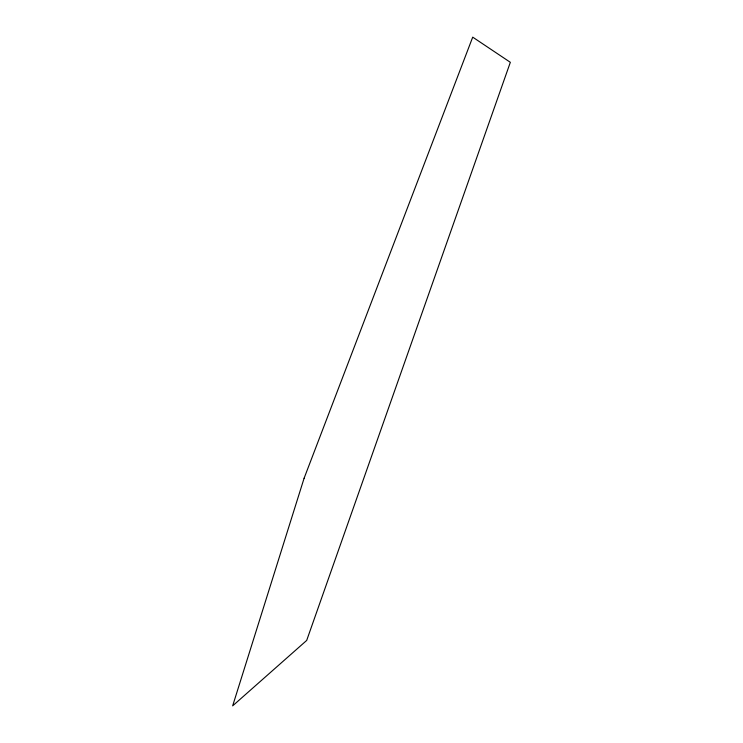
<?xml version="1.0" encoding="UTF-8"?>
<svg xmlns="http://www.w3.org/2000/svg" width="743" height="743" viewBox="0 0 743 743"><rect width="100%" height="100%" fill="white"/><g stroke="black" fill="none" stroke-linecap="round" stroke-linejoin="round"><path stroke-width="1.11" d="M304.101 478.241L232.661 705.85L306.692 640.429L510.339 62.31L472.715 37.15L304.101 478.241"/></g></svg>
